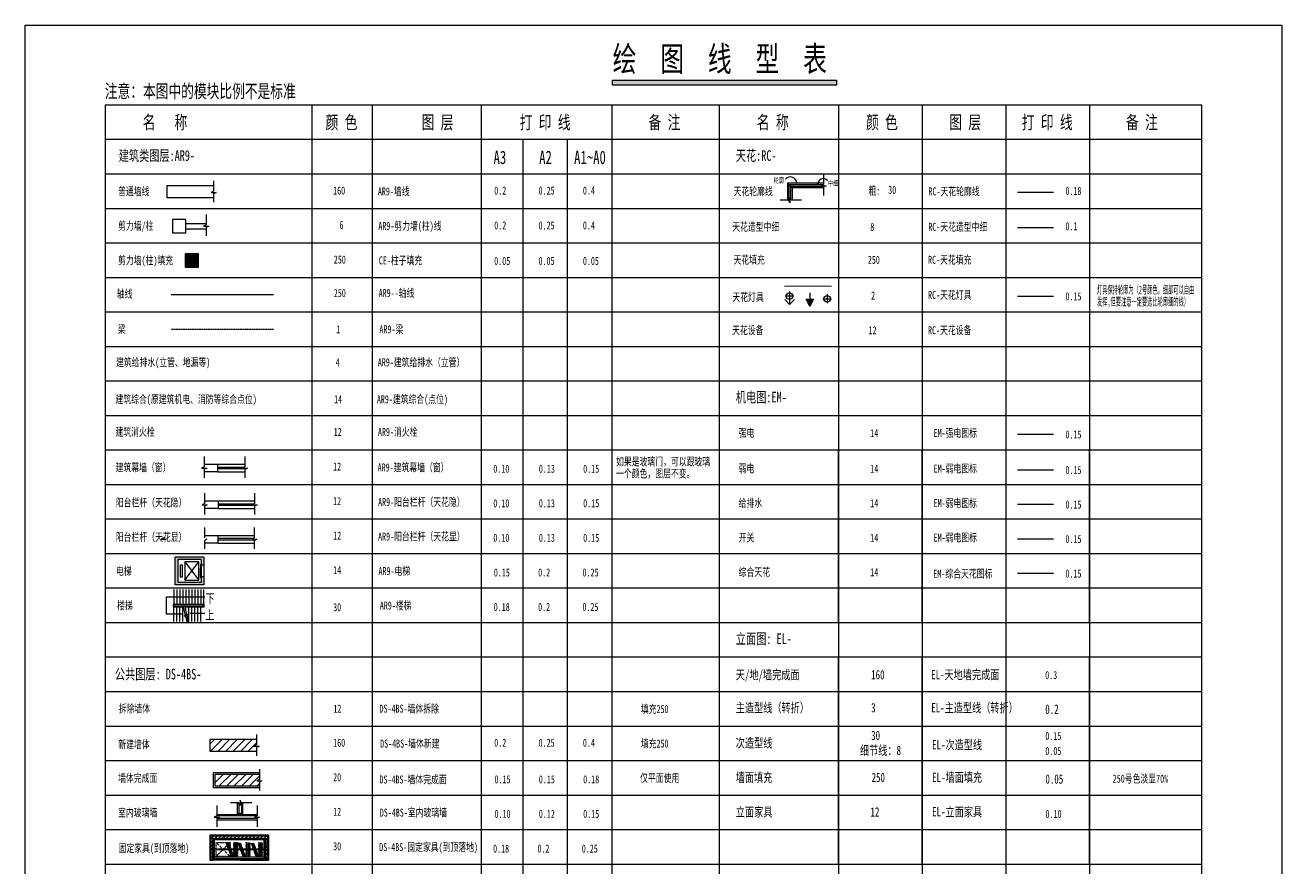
# Model space of a CAD drawing. Header units: millimetres. Extents: x -28014 to 297841, y -81741 to 47579.
# Drawn here: x -28014 to -4454, y 18495 to 34311 of the extents above; entities that cross this region are included whole.
import ezdxf

# ---------------------------------------------------------------- set-up
doc = ezdxf.new("R2010")
doc.units = ezdxf.units.MM
doc.header["$MEASUREMENT"] = 0
for name, pattern in [('CENTER2', [1.125, 0.75, -0.125, 0.125, -0.125]), ('DASH', [0.35, 0.25, -0.1]), ('DASHED2', [0.375, 0.25, -0.125]), ('M-HIDDEN', [1.875, 1.25, -0.625])]:
    doc.linetypes.add(name, pattern=pattern)
for name, color, linetype in [('AR9-剪力墙（柱）填充', 250, 'Continuous'), ('AR9-剪力墙（柱）线', 6, 'Continuous'), ('AR9-墙线', 160, 'Continuous'), ('AR9-建筑幕墙（窗）', 12, 'Continuous'), ('AR9-建筑给排水（立管）', 4, 'Continuous'), ('AR9-建筑综合（点位)', 14, 'Continuous'), ('AR9-梁', 1, 'DASH'), ('AR9-楼梯', 30, 'Continuous'), ('AR9-消火栓', 12, 'Continuous'), ('AR9-电梯', 14, 'Continuous'), ('AR9-轴线', 250, 'CENTER2'), ('AR9-阳台栏杆（天花显）', 12, 'Continuous'), ('AR9-阳台栏杆（天花隐）', 12, 'Continuous'), ('DS-4BS-固定家具(到顶落地)', 30, 'Continuous'), ('DS-4BS-墙体完成面', 20, 'Continuous'), ('DS-4BS-墙体（拆除）', 12, 'Continuous'), ('DS-4BS-墙体（新建）', 160, 'Continuous'), ('DS-4BS-室内玻璃墙（窗）', 12, 'Continuous'), ('EL-主造型线（转折）', 3, 'Continuous'), ('EL-墙面填充', 250, 'Continuous'), ('EL-天地墙完成面', 160, 'Continuous'), ('EL-次造型线', 30, 'Continuous'), ('EL-立面家具', 12, 'DASH'), ('EM-开关图标', 14, 'Continuous'), ('EM-弱电图标', 14, 'Continuous'), ('EM-强电图标', 14, 'Continuous'), ('EM-给排水图标', 14, 'Continuous'), ('EM-综合天花图标', 14, 'Continuous'), ('FC-地面造型线', 136, 'Continuous'), ('FF-门', 20, 'Continuous'), ('RC-天花填充', 250, 'Continuous'), ('RC-天花灯具', 2, 'Continuous'), ('RC-天花设备', 12, 'Continuous'), ('RC-天花轮廓线', 30, 'Continuous'), ('RC-天花造型中细', 8, 'Continuous'), ('TK', 1, 'Continuous'), ('W-平面文字（布局）', 50, 'Continuous')]:
    doc.layers.add(name, color=color, linetype=linetype)
doc.styles.add('宋体', font='', dxfattribs={"width": 0.8})
doc.styles.get('宋体').set_extended_font_data('SimSun')

msp = doc.modelspace()

# ---------------------------------------------------------------- hatches: boundary and pattern name
at = {"layer": 'AR9-剪力墙（柱）填充'}
for color, points in [(256, [(-25015.317, 29775.028), (-24765.317, 29775.028), (-24765.317, 30025.028), (-25015.317, 30025.028)]), (251, [(-24663.055, 24339.454), (-25199.055, 24339.454), (-25199.055, 23817.454), (-24663.055, 23817.454), (-24663.055, 23968.454), (-24711.055, 23968.454), (-24711.055, 23865.454), (-25151.055, 23865.454), (-25151.055, 24291.454), (-24711.055, 24291.454), (-24711.055, 24188.454), (-24663.055, 24188.454)])]:
    msp.add_hatch(color=color, dxfattribs=at).paths.add_polyline_path(points)
at = {"layer": 'DS-4BS-室内玻璃墙（窗）'}
msp.add_hatch(color=256, dxfattribs=at).paths.add_polyline_path([(-23958.157, 19511.489), (-24008.157, 19511.489), (-24008.157, 19546.489), (-23998.157, 19536.489), (-23968.157, 19536.489), (-23958.157, 19546.489)])
at = {"layer": 'RC-天花灯具'}
msp.add_hatch(color=256, dxfattribs=at).paths.add_polyline_path([(-13234.219, 29177.23), (-13374.844, 29177.23), (-13304.532, 29036.605)])

# ---------------------------------------------------------------- linework, layer by layer
at = {"layer": 'AR9-剪力墙（柱）线', "color": 6}
for p, q in [((-25000.707, 30666.889), (-25250.707, 30666.889)), ((-25250.707, 30666.889), (-25250.707, 30416.889)), ((-25000.707, 30416.889), (-25000.707, 30666.889)), ((-24620.723, 30761.468), (-24620.723, 30567.462)), ((-25250.707, 30416.889), (-25000.707, 30416.889)), ((-25000.707, 30591.889), (-24620.723, 30591.889)), ((-25000.707, 30491.889), (-24620.723, 30491.889)), ((-24620.723, 30566.705), (-24668.723, 30542.705)), ((-24668.723, 30542.705), (-24572.723, 30542.705)), ((-24620.723, 30567.462), (-24620.723, 30566.705)), ((-24572.723, 30542.705), (-24620.723, 30518.705)), ((-24620.723, 30518.705), (-24620.723, 30517.948)), ((-24620.723, 30517.948), (-24620.723, 30359.912)), ((-24765.317, 30025.028), (-25015.317, 30025.028)), ((-25015.317, 30025.028), (-25015.317, 29775.028)), ((-24765.317, 29775.028), (-24765.317, 30025.028)), ((-25015.317, 29775.028), (-24765.317, 29775.028))]:
    msp.add_line(p, q, dxfattribs=at)
at = {"layer": 'AR9-墙线'}
for p, q in [((-17001.147, 33280.787), (-12804.064, 33280.787)), ((-17001.147, 33185.363), (-17001.147, 33280.787)), ((-12804.064, 33280.787), (-12804.064, 33185.363)), ((-12804.064, 33185.363), (-17001.147, 33185.363)), ((-26513.849, 32810.926), (-26513.849, 4993.89)), ((-24481.408, 31390.998), (-24481.408, 31196.991)), ((-25348.974, 31075.324), (-25348.974, 31303.157)), ((-25348.974, 31303.157), (-24481.408, 31303.157)), ((-24481.408, 31196.234), (-24529.408, 31172.234)), ((-24529.408, 31172.234), (-24433.408, 31172.234)), ((-24481.408, 31196.991), (-24481.408, 31196.234)), ((-24433.408, 31172.234), (-24481.408, 31148.234)), ((-24481.408, 31148.234), (-24481.408, 31147.477)), ((-24481.408, 31147.477), (-24481.408, 30989.442)), ((-24481.408, 31075.324), (-25348.974, 31075.324)), ((-24658.504, 26080.13), (-24407.702, 26080.13)), ((-24407.702, 25936.213), (-24658.504, 25936.213)), ((-24407.702, 26080.13), (-24407.702, 25936.213)), ((-24648.84, 25393.326), (-24398.038, 25393.326)), ((-24398.038, 25249.409), (-24648.84, 25249.409)), ((-24398.038, 25393.326), (-24398.038, 25249.409)), ((-24652.96, 24746.418), (-24402.158, 24746.418)), ((-24402.158, 24746.418), (-24402.158, 24602.501)), ((-24402.158, 24602.501), (-24652.96, 24602.501)), ((-24663.055, 24339.454), (-25199.055, 24339.454)), ((-25199.055, 23817.454), (-25199.055, 24339.454)), ((-24711.055, 24291.454), (-25151.055, 24291.454)), ((-25151.055, 24291.454), (-25151.055, 23865.454)), ((-24711.055, 24291.454), (-24711.055, 24188.454)), ((-24663.055, 24339.454), (-24663.055, 24188.454)), ((-24663.055, 24188.454), (-24711.055, 24188.454)), ((-24663.055, 23817.454), (-25199.055, 23817.454)), ((-24711.055, 23865.454), (-25151.055, 23865.454)), ((-24663.055, 23968.454), (-24711.055, 23968.454)), ((-24711.055, 23968.454), (-24711.055, 23865.454)), ((-24663.055, 23968.454), (-24663.055, 23817.454)), ((-24451.903, 20045.115), (-24451.903, 20272.949)), ((-24451.903, 20272.949), (-23622.55, 20272.949)), ((-23622.55, 20045.115), (-24451.903, 20045.115)), ((-23450.131, 19123.829), (-24554.205, 19123.829)), ((-24554.205, 19123.829), (-24554.205, 18655.229)), ((-24541.005, 19053.669), (-24484.045, 19110.629)), ((-24452.935, 19071.029), (-24413.335, 19110.629)), ((-24382.224, 19071.029), (-24342.624, 19110.629)), ((-24311.513, 19071.029), (-24271.913, 19110.629)), ((-24240.803, 19071.029), (-24201.203, 19110.629)), ((-24170.092, 19071.029), (-24130.492, 19110.629)), ((-24099.381, 19071.029), (-24059.781, 19110.629)), ((-24028.671, 19071.029), (-23989.071, 19110.629)), ((-23957.96, 19071.029), (-23918.36, 19110.629)), ((-23887.249, 19071.029), (-23847.649, 19110.629)), ((-23816.539, 19071.029), (-23776.939, 19110.629)), ((-23745.828, 19071.029), (-23706.228, 19110.629)), ((-23675.117, 19071.029), (-23635.517, 19110.629)), ((-23604.407, 19071.029), (-23564.807, 19110.629)), ((-23533.696, 19071.029), (-23494.096, 19110.629)), ((-23450.131, 19123.829), (-23450.131, 18655.229)), ((-24541.005, 18982.959), (-24501.405, 19022.559)), ((-24541.005, 18912.248), (-24501.405, 18951.848)), ((-24541.005, 18841.537), (-24501.405, 18881.137)), ((-23514.705, 19057.829), (-24488.205, 19057.829)), ((-24488.205, 19057.829), (-24488.205, 18655.229)), ((-23514.705, 18655.229), (-23514.705, 19057.829)), ((-23514.705, 19057.829), (-23514.705, 18655.229)), ((-23501.505, 19032.509), (-23463.331, 19072.109)), ((-23501.505, 18961.798), (-23463.331, 19001.398)), ((-23501.505, 18891.088), (-23463.331, 18930.688)), ((-23501.505, 18820.377), (-23463.331, 18859.977)), ((-24554.205, 18655.229), (-24488.205, 18655.229)), ((-24541.005, 18770.827), (-24501.405, 18810.427)), ((-24541.005, 18700.116), (-24501.405, 18739.716)), ((-24501.981, 18668.429), (-24501.405, 18669.005)), ((-24468.405, 18668.429), (-23534.505, 18668.429)), ((-23514.705, 18655.229), (-23450.131, 18655.229)), ((-23501.505, 18749.666), (-23463.331, 18789.266)), ((-23501.505, 18678.956), (-23463.331, 18718.556))]:
    msp.add_line(p, q, dxfattribs=at)
at = {"layer": 'AR9-墙线', "color": 8}
for p, q in [((-24398.038, 25393.326), (-23713.262, 25393.326)), ((-24398.038, 25249.409), (-23713.262, 25249.409)), ((-24402.158, 24746.418), (-23717.382, 24746.418)), ((-24402.158, 24602.501), (-23717.382, 24602.501)), ((-24711.055, 24188.454), (-24711.055, 23968.454)), ((-24663.055, 24188.454), (-24663.055, 23968.454)), ((-24451.903, 20258.211), (-24437.165, 20272.949)), ((-24451.903, 20116.79), (-24295.744, 20272.949)), ((-24382.156, 20045.115), (-24154.323, 20272.949)), ((-24240.735, 20045.115), (-24012.901, 20272.949)), ((-24099.313, 20045.115), (-23871.48, 20272.949)), ((-23957.892, 20045.115), (-23730.059, 20272.949)), ((-23816.471, 20045.115), (-23622.55, 20239.036)), ((-23675.049, 20045.115), (-23622.55, 20097.615)), ((-24033.157, 19511.489), (-24033.157, 19732.74)), ((-23933.157, 19511.489), (-23933.157, 19732.74)), ((-24419.281, 19511.489), (-23666.311, 19511.489)), ((-24419.281, 19411.489), (-23666.311, 19411.489))]:
    msp.add_line(p, q, dxfattribs=at)
at = {"layer": 'AR9-墙线'}
msp.add_lwpolyline([(-28013.849, 34310.926), (-4454.284, 34310.926), (-4454.284, 3493.89), (-28013.849, 3493.89)], close=True, dxfattribs=at)
msp.add_solid([(-17001.147, 33280.787), (-12804.064, 33280.787), (-17001.147, 33185.363), (-12804.064, 33185.363)], dxfattribs=at)
at = {"layer": 'AR9-建筑幕墙（窗）'}
for p, q in [((-24658.504, 26227.181), (-24658.504, 26033.174)), ((-23892.133, 26227.181), (-23892.133, 26033.174)), ((-24658.504, 26032.417), (-24706.504, 26008.417)), ((-24706.504, 26008.417), (-24610.504, 26008.417)), ((-24658.504, 26033.174), (-24658.504, 26032.417)), ((-24610.504, 26008.417), (-24658.504, 25984.417)), ((-24658.504, 25984.417), (-24658.504, 25983.66)), ((-24658.504, 25983.66), (-24658.504, 25825.624)), ((-24407.702, 26080.13), (-23892.133, 26080.13)), ((-24407.702, 26024.747), (-23907.473, 26024.747)), ((-24407.702, 25999.405), (-23862.157, 25999.405)), ((-24407.702, 25936.213), (-23892.133, 25936.213)), ((-23892.133, 26032.417), (-23940.133, 26008.417)), ((-23940.133, 26008.417), (-23844.133, 26008.417)), ((-23892.133, 26033.174), (-23892.133, 26032.417)), ((-23844.133, 26008.417), (-23892.133, 25984.417)), ((-23892.133, 25984.417), (-23892.133, 25983.66)), ((-23892.133, 25983.66), (-23892.133, 25825.624)), ((-24648.84, 25540.377), (-24648.84, 25346.37)), ((-23713.262, 25540.377), (-23713.262, 25346.37)), ((-24648.84, 25345.613), (-24696.84, 25321.613)), ((-24696.84, 25321.613), (-24600.84, 25321.613)), ((-24648.84, 25346.37), (-24648.84, 25345.613)), ((-24600.84, 25321.613), (-24648.84, 25297.613)), ((-24648.84, 25297.613), (-24648.84, 25296.856)), ((-24648.84, 25296.856), (-24648.84, 25138.82)), ((-23713.262, 25345.613), (-23761.262, 25321.613)), ((-23761.262, 25321.613), (-23665.262, 25321.613)), ((-23713.262, 25346.37), (-23713.262, 25345.613)), ((-23665.262, 25321.613), (-23713.262, 25297.613)), ((-23713.262, 25297.613), (-23713.262, 25296.856)), ((-23713.262, 25296.856), (-23713.262, 25138.82)), ((-24652.96, 24893.469), (-24652.96, 24699.462)), ((-23717.382, 24893.469), (-23717.382, 24699.462)), ((-25416.986, 24698.705), (-25464.986, 24674.705)), ((-25464.986, 24674.705), (-25368.986, 24674.705)), ((-24652.96, 24699.462), (-24652.96, 24698.705)), ((-24604.96, 24674.705), (-24652.96, 24650.705)), ((-24652.96, 24650.705), (-24652.96, 24649.948)), ((-24652.96, 24649.948), (-24652.96, 24491.912)), ((-23717.382, 24698.705), (-23765.382, 24674.705)), ((-23765.382, 24674.705), (-23669.382, 24674.705)), ((-23717.382, 24699.462), (-23717.382, 24698.705)), ((-23669.382, 24674.705), (-23717.382, 24650.705)), ((-23717.382, 24650.705), (-23717.382, 24649.948)), ((-23717.382, 24649.948), (-23717.382, 24491.912))]:
    msp.add_line(p, q, dxfattribs=at)
at = {"layer": 'AR9-梁'}
msp.add_line((-25277.953, 28614.149), (-23358.019, 28614.149), dxfattribs=at)
at = {"layer": 'AR9-楼梯'}
for p, q in [((-24642.427, 23590.244), (-25369.737, 23590.244)), ((-25369.737, 23590.244), (-25369.737, 23278.103)), ((-25227.178, 23729.215), (-25227.178, 23453.215)), ((-25171.178, 23729.215), (-25171.178, 23453.215)), ((-25115.178, 23729.215), (-25115.178, 23453.215)), ((-25059.178, 23729.215), (-25059.178, 23453.215)), ((-25003.178, 23729.215), (-25003.178, 23453.215)), ((-24947.178, 23729.215), (-24947.178, 23453.215)), ((-24891.178, 23729.215), (-24891.178, 23453.215)), ((-24835.178, 23729.215), (-24835.178, 23453.215)), ((-24779.178, 23729.215), (-24779.178, 23453.215)), ((-24723.178, 23729.215), (-24723.178, 23453.215)), ((-24667.178, 23729.215), (-24667.178, 23453.215)), ((-25239.178, 23453.215), (-25239.178, 23405.215)), ((-24655.178, 23453.215), (-25239.178, 23453.215)), ((-25239.178, 23405.215), (-25052.397, 23405.215)), ((-25227.178, 23441.215), (-25227.178, 23417.215)), ((-24667.178, 23441.215), (-25227.178, 23441.215)), ((-25227.178, 23417.215), (-25055.612, 23417.215)), ((-25227.178, 23129.215), (-25227.178, 23405.215)), ((-25171.178, 23129.215), (-25171.178, 23405.215)), ((-25115.178, 23129.215), (-25115.178, 23405.215)), ((-25062.043, 23441.215), (-25011.301, 23251.842)), ((-25059.178, 23129.215), (-25059.178, 23405.215)), ((-25032.2, 23441.215), (-24985.863, 23268.282)), ((-25025.769, 23417.215), (-24667.178, 23417.215)), ((-25022.554, 23405.215), (-24655.178, 23405.215)), ((-25003.178, 23332.903), (-25003.178, 23405.215)), ((-24947.178, 23129.215), (-24947.178, 23405.215)), ((-24891.178, 23129.215), (-24891.178, 23405.215)), ((-24835.178, 23129.215), (-24835.178, 23405.215)), ((-24779.178, 23129.215), (-24779.178, 23405.215)), ((-24723.178, 23129.215), (-24723.178, 23405.215)), ((-24667.178, 23417.215), (-24667.178, 23441.215)), ((-24655.178, 23405.215), (-24655.178, 23453.215)), ((-25369.737, 23278.103), (-25163.1, 23278.103)), ((-25163.1, 23278.103), (-25073.1, 23278.103)), ((-25011.203, 23251.476), (-25031.279, 23233.674)), ((-25031.279, 23233.674), (-24984.915, 23246.097)), ((-25011.301, 23251.842), (-25011.203, 23251.476)), ((-24985.765, 23267.916), (-25005.841, 23250.113)), ((-25005.841, 23250.113), (-24959.477, 23262.537)), ((-24984.915, 23246.097), (-25004.991, 23228.294)), ((-25004.991, 23228.294), (-25004.893, 23227.929)), ((-25004.893, 23227.929), (-24972.573, 23107.309)), ((-24985.863, 23268.282), (-24985.765, 23267.916)), ((-24959.477, 23262.537), (-24979.553, 23244.734)), ((-24979.553, 23244.734), (-24979.455, 23244.368)), ((-24979.455, 23244.368), (-24942.73, 23107.309)), ((-24829.288, 23280.301), (-24919.288, 23280.301)), ((-24644.624, 23280.301), (-24829.288, 23280.301))]:
    msp.add_line(p, q, dxfattribs=at)
at = {"layer": 'AR9-电梯'}
for p, q in [((-25063.055, 24184.954), (-25107.055, 24184.954)), ((-25107.055, 24184.954), (-25107.055, 23971.954)), ((-25063.055, 23971.954), (-25063.055, 24184.954)), ((-25019.055, 23905.454), (-24755.055, 24251.454)), ((-25019.055, 24251.454), (-24755.055, 23905.454)), ((-24755.055, 24251.454), (-25019.055, 24251.454)), ((-25019.055, 24251.454), (-25019.055, 23905.454)), ((-24755.055, 23905.454), (-24755.055, 24251.454)), ((-24724.666, 24131.497), (-24732.912, 24131.497)), ((-24732.912, 24131.497), (-24732.912, 23957.977)), ((-24724.666, 23957.977), (-24724.666, 24131.497)), ((-24715.97, 24198.931), (-24724.217, 24198.931)), ((-24724.217, 24198.931), (-24724.217, 24025.411)), ((-24715.97, 24025.411), (-24715.97, 24198.931)), ((-25107.055, 23971.954), (-25063.055, 23971.954)), ((-25019.055, 23905.454), (-24755.055, 23905.454)), ((-24732.912, 23957.977), (-24724.666, 23957.977)), ((-24724.217, 24025.411), (-24715.97, 24025.411))]:
    msp.add_line(p, q, dxfattribs=at)
at = {"layer": 'AR9-轴线'}
msp.add_line((-25277.953, 29261.057), (-23358.019, 29261.057), dxfattribs=at)
at = {"layer": 'AR9-阳台栏杆（天花隐）'}
for p, q in [((-24398.038, 25337.943), (-23728.601, 25337.943)), ((-24398.038, 25312.601), (-23683.286, 25312.601)), ((-24402.158, 24691.035), (-23732.722, 24691.035)), ((-24402.158, 24665.693), (-23687.406, 24665.693))]:
    msp.add_line(p, q, dxfattribs=at)
at = {"layer": 'DS-4BS-固定家具(到顶落地)'}
for p, q in [((-23534.505, 19038.029), (-24468.405, 19038.029)), ((-24468.405, 19038.029), (-24468.405, 18655.229)), ((-23534.505, 18655.229), (-23534.505, 19038.029)), ((-24468.405, 18655.229), (-24488.205, 18655.229)), ((-24468.405, 18721.229), (-23534.505, 18721.229)), ((-23961.855, 18681.629), (-24468.405, 18681.629)), ((-24468.405, 18681.629), (-24468.405, 18668.429)), ((-24468.405, 18668.429), (-23961.855, 18668.429)), ((-23534.505, 18668.429), (-23975.055, 18668.429)), ((-23975.055, 18668.429), (-23975.055, 18655.229)), ((-23975.055, 18655.229), (-23534.505, 18655.229)), ((-23961.855, 18668.429), (-23961.855, 18681.629)), ((-23534.505, 18655.229), (-23534.505, 18668.429)), ((-23514.705, 18655.229), (-23534.505, 18655.229))]:
    msp.add_line(p, q, dxfattribs=at)
at = {"layer": 'DS-4BS-固定家具(到顶落地)', "color": 55}
for p, q in [((-24468.405, 18876.329), (-24468.405, 18843.329)), ((-24464.445, 18876.329), (-24468.405, 18876.329)), ((-24464.445, 18876.329), (-24468.405, 18876.329)), ((-24464.445, 18876.329), (-24464.445, 18843.329)), ((-24464.445, 18876.329), (-24464.445, 18843.329)), ((-24451.905, 18869.069), (-24451.905, 18850.589)), ((-24451.905, 18869.069), (-24451.905, 18850.589)), ((-24464.445, 18843.329), (-24468.405, 18843.329)), ((-24464.445, 18843.329), (-24468.405, 18843.329))]:
    msp.add_line(p, q, dxfattribs=at)
at = {"layer": 'DS-4BS-固定家具(到顶落地)', "color": 55, "linetype": 'DASHED2', "ltscale": 2.666667}
for p, q in [((-23551.005, 18866.429), (-24451.905, 18866.429)), ((-23551.005, 18853.229), (-24451.905, 18853.229))]:
    msp.add_line(p, q, dxfattribs=at)
at = {"layer": 'DS-4BS-固定家具(到顶落地)', "color": 55, "linetype": 'M-HIDDEN', "ltscale": 0.106667}
for p, q in [((-24435.352, 18727.829), (-24435.352, 18991.829)), ((-24435.352, 18991.829), (-24171.352, 18991.829)), ((-24171.352, 18991.829), (-24435.352, 18727.829)), ((-24171.352, 18727.829), (-24435.352, 18991.829)), ((-24238.206, 18974.782), (-24227.191, 18978.736)), ((-24197.26, 18860.711), (-24238.206, 18974.782)), ((-24227.191, 18978.736), (-24184.826, 18860.711)), ((-24211.267, 18974.782), (-24200.252, 18978.736)), ((-24170.321, 18860.711), (-24211.267, 18974.782)), ((-24203.676, 18878.585), (-24192.661, 18882.539)), ((-24181.701, 18826.759), (-24200.689, 18879.658)), ((-24200.252, 18978.736), (-24157.887, 18860.711)), ((-24177.348, 18828.321), (-24196.336, 18881.22)), ((-24151.662, 18733.678), (-24192.996, 18848.831)), ((-24180.562, 18848.831), (-24140.647, 18737.632)), ((-24176.737, 18878.585), (-24165.722, 18882.539)), ((-24154.761, 18826.759), (-24173.75, 18879.658)), ((-24171.352, 18991.829), (-24171.352, 18727.829)), ((-24150.408, 18828.321), (-24169.397, 18881.22)), ((-24124.722, 18733.678), (-24166.056, 18848.831)), ((-24153.622, 18848.831), (-24113.707, 18737.632)), ((-24100.812, 18865.476), (-24100.812, 18989.844)), ((-24100.812, 18989.844), (-24089.109, 18989.844)), ((-24100.812, 18887.638), (-24089.109, 18887.638)), ((-24100.812, 18733.678), (-24100.812, 18853.596)), ((-24097.638, 18831.434), (-24097.638, 18887.638)), ((-24093.013, 18831.434), (-24093.013, 18887.638)), ((-24089.109, 18989.844), (-24089.109, 18865.476)), ((-24089.109, 18853.596), (-24089.109, 18733.678)), ((-24068.795, 18865.476), (-24068.795, 18989.844)), ((-24068.795, 18989.844), (-24057.092, 18989.844)), ((-24068.795, 18887.638), (-24057.092, 18887.638)), ((-24068.795, 18733.678), (-24068.795, 18853.596)), ((-24065.621, 18831.434), (-24065.621, 18887.638)), ((-24060.996, 18831.434), (-24060.996, 18887.638)), ((-24057.092, 18989.844), (-24057.092, 18865.476)), ((-24057.092, 18853.596), (-24057.092, 18733.678)), ((-24047.256, 18865.476), (-24047.256, 18989.844)), ((-24047.256, 18989.844), (-24035.553, 18989.844)), ((-24047.256, 18887.638), (-24035.553, 18887.638)), ((-24047.256, 18733.678), (-24047.256, 18853.596)), ((-24044.082, 18831.434), (-24044.082, 18887.638)), ((-24039.457, 18831.434), (-24039.457, 18887.638)), ((-24035.553, 18989.844), (-24035.553, 18865.476)), ((-24035.553, 18853.596), (-24035.553, 18733.678)), ((-24017.179, 18974.782), (-24006.164, 18978.736)), ((-23976.233, 18860.711), (-24017.179, 18974.782)), ((-24006.164, 18978.736), (-23963.798, 18860.711)), ((-23990.239, 18974.782), (-23979.224, 18978.736)), ((-23949.293, 18860.711), (-23990.239, 18974.782)), ((-23982.649, 18878.585), (-23971.634, 18882.539)), ((-23960.673, 18826.759), (-23979.661, 18879.658)), ((-23979.224, 18978.736), (-23936.859, 18860.711)), ((-23956.32, 18828.321), (-23975.308, 18881.22)), ((-23930.634, 18733.678), (-23971.968, 18848.831)), ((-23959.534, 18848.831), (-23919.619, 18737.632)), ((-23955.709, 18878.585), (-23944.694, 18882.539)), ((-23933.734, 18826.759), (-23952.722, 18879.658)), ((-23929.381, 18828.321), (-23948.369, 18881.22)), ((-23903.695, 18733.678), (-23945.029, 18848.831)), ((-23932.595, 18848.831), (-23892.68, 18737.632)), ((-23867.441, 18865.476), (-23867.441, 18989.844)), ((-23867.441, 18989.844), (-23855.737, 18989.844)), ((-23867.441, 18887.638), (-23855.737, 18887.638)), ((-23867.441, 18733.678), (-23867.441, 18853.596)), ((-23864.267, 18831.434), (-23864.267, 18887.638)), ((-23859.642, 18831.434), (-23859.642, 18887.638)), ((-23855.737, 18989.844), (-23855.737, 18865.476)), ((-23855.737, 18853.596), (-23855.737, 18733.678)), ((-23835.424, 18865.476), (-23835.424, 18989.844)), ((-23835.424, 18989.844), (-23823.721, 18989.844)), ((-23835.424, 18887.638), (-23823.721, 18887.638)), ((-23835.424, 18733.678), (-23835.424, 18853.596)), ((-23832.25, 18831.434), (-23832.25, 18887.638)), ((-23827.625, 18831.434), (-23827.625, 18887.638)), ((-23823.721, 18989.844), (-23823.721, 18865.476)), ((-23823.721, 18853.596), (-23823.721, 18733.678)), ((-23813.885, 18865.476), (-23813.885, 18989.844)), ((-23813.885, 18989.844), (-23802.182, 18989.844)), ((-23813.885, 18887.638), (-23802.182, 18887.638)), ((-23813.885, 18733.678), (-23813.885, 18853.596)), ((-23810.711, 18831.434), (-23810.711, 18887.638)), ((-23806.086, 18831.434), (-23806.086, 18887.638)), ((-23802.182, 18989.844), (-23802.182, 18865.476)), ((-23802.182, 18853.596), (-23802.182, 18733.678)), ((-23770.762, 18974.782), (-23759.747, 18978.736)), ((-23729.816, 18860.711), (-23770.762, 18974.782)), ((-23759.747, 18978.736), (-23717.382, 18860.711)), ((-23743.823, 18974.782), (-23732.808, 18978.736)), ((-23702.877, 18860.711), (-23743.823, 18974.782)), ((-23736.233, 18878.585), (-23725.218, 18882.539)), ((-23714.257, 18826.759), (-23733.245, 18879.658)), ((-23732.808, 18978.736), (-23690.443, 18860.711)), ((-23709.904, 18828.321), (-23728.892, 18881.22)), ((-23684.218, 18733.678), (-23725.552, 18848.831)), ((-23713.118, 18848.831), (-23673.203, 18737.632)), ((-23709.293, 18878.585), (-23698.278, 18882.539)), ((-23687.318, 18826.759), (-23706.306, 18879.658)), ((-23682.965, 18828.321), (-23701.953, 18881.22)), ((-23657.279, 18733.678), (-23698.613, 18848.831)), ((-23686.178, 18848.831), (-23646.264, 18737.632)), ((-23633.872, 18865.476), (-23633.872, 18989.844)), ((-23633.872, 18989.844), (-23622.169, 18989.844)), ((-23633.872, 18887.638), (-23622.169, 18887.638)), ((-23633.872, 18733.678), (-23633.872, 18853.596)), ((-23630.698, 18831.434), (-23630.698, 18887.638)), ((-23626.073, 18831.434), (-23626.073, 18887.638)), ((-23622.169, 18989.844), (-23622.169, 18865.476)), ((-23622.169, 18853.596), (-23622.169, 18733.678)), ((-23601.855, 18865.476), (-23601.855, 18989.844)), ((-23601.855, 18989.844), (-23590.152, 18989.844)), ((-23601.855, 18887.638), (-23590.152, 18887.638)), ((-23601.855, 18733.678), (-23601.855, 18853.596)), ((-23598.681, 18831.434), (-23598.681, 18887.638)), ((-23594.056, 18831.434), (-23594.056, 18887.638)), ((-23590.152, 18989.844), (-23590.152, 18865.476)), ((-23590.152, 18853.596), (-23590.152, 18733.678)), ((-23580.316, 18865.476), (-23580.316, 18989.844)), ((-23580.316, 18989.844), (-23568.613, 18989.844)), ((-23580.316, 18887.638), (-23568.613, 18887.638)), ((-23580.316, 18733.678), (-23580.316, 18853.596)), ((-23577.143, 18831.434), (-23577.143, 18887.638)), ((-23572.518, 18831.434), (-23572.518, 18887.638)), ((-23568.613, 18989.844), (-23568.613, 18865.476)), ((-23568.613, 18853.596), (-23568.613, 18733.678)), ((-23551.005, 18869.069), (-23551.005, 18850.589)), ((-23551.005, 18869.069), (-23551.005, 18850.589)), ((-24171.352, 18727.829), (-24435.352, 18727.829)), ((-24184.688, 18825.686), (-24173.673, 18829.64)), ((-24157.749, 18825.686), (-24146.734, 18829.64)), ((-24140.647, 18737.632), (-24151.662, 18733.678)), ((-24113.707, 18737.632), (-24124.722, 18733.678)), ((-24100.812, 18831.434), (-24089.109, 18831.434)), ((-24089.109, 18733.678), (-24100.812, 18733.678)), ((-24068.795, 18831.434), (-24057.092, 18831.434)), ((-24057.092, 18733.678), (-24068.795, 18733.678)), ((-24047.256, 18831.434), (-24035.553, 18831.434)), ((-24035.553, 18733.678), (-24047.256, 18733.678)), ((-23963.661, 18825.686), (-23952.646, 18829.64)), ((-23936.721, 18825.686), (-23925.706, 18829.64)), ((-23919.619, 18737.632), (-23930.634, 18733.678)), ((-23892.68, 18737.632), (-23903.695, 18733.678)), ((-23867.441, 18831.434), (-23855.737, 18831.434)), ((-23855.737, 18733.678), (-23867.441, 18733.678)), ((-23835.424, 18831.434), (-23823.721, 18831.434)), ((-23823.721, 18733.678), (-23835.424, 18733.678)), ((-23813.885, 18831.434), (-23802.182, 18831.434)), ((-23802.182, 18733.678), (-23813.885, 18733.678)), ((-23717.244, 18825.686), (-23706.229, 18829.64)), ((-23690.305, 18825.686), (-23679.29, 18829.64)), ((-23673.203, 18737.632), (-23684.218, 18733.678)), ((-23646.264, 18737.632), (-23657.279, 18733.678)), ((-23633.872, 18831.434), (-23622.169, 18831.434)), ((-23622.169, 18733.678), (-23633.872, 18733.678)), ((-23601.855, 18831.434), (-23590.152, 18831.434)), ((-23590.152, 18733.678), (-23601.855, 18733.678)), ((-23580.316, 18831.434), (-23568.613, 18831.434)), ((-23568.613, 18733.678), (-23580.316, 18733.678))]:
    msp.add_line(p, q, dxfattribs=at)
at = {"layer": 'DS-4BS-固定家具(到顶落地)', "color": 8}
for p, q in [((-23534.505, 18681.629), (-24468.405, 18681.629)), ((-23534.505, 18655.229), (-24468.405, 18655.229))]:
    msp.add_line(p, q, dxfattribs=at)
at = {"layer": 'DS-4BS-固定家具(到顶落地)', "color": 55}
for centre, start, end in [((-24451.892, 18883.552), 209.9155654, 269.947269), ((-24451.892, 18883.552), 209.9155654, 269.947269), ((-24451.892, 18836.106), 90.052731, 150.0844346), ((-24451.892, 18836.106), 90.052731, 150.0844346), ((-23551.019, 18883.552), 270.052731, 330.0844346), ((-23551.019, 18883.552), 270.052731, 330.0844346), ((-23551.019, 18836.106), 29.9155654, 89.947269), ((-23551.019, 18836.106), 29.9155654, 89.947269)]:
    msp.add_arc(centre, 14.483, start, end, dxfattribs=at)
at = {"layer": 'DS-4BS-墙体完成面'}
for p, q in [((-24481.903, 20015.115), (-24481.903, 20302.949)), ((-24481.903, 20302.949), (-23622.55, 20302.949)), ((-23622.55, 20364.958), (-23622.55, 20170.951)), ((-23622.55, 20170.194), (-23670.55, 20146.194)), ((-23670.55, 20146.194), (-23574.55, 20146.194)), ((-23622.55, 20170.951), (-23622.55, 20170.194)), ((-23574.55, 20146.194), (-23622.55, 20122.194)), ((-23622.55, 20122.194), (-23622.55, 20121.437)), ((-23622.55, 20121.437), (-23622.55, 19963.401)), ((-23622.55, 20015.115), (-24481.903, 20015.115)), ((-23463.331, 19110.629), (-24541.005, 19110.629)), ((-24541.005, 19110.629), (-24541.005, 18668.429)), ((-23463.331, 18668.429), (-23463.331, 19110.629)), ((-24501.405, 18668.429), (-24501.405, 19071.029)), ((-24501.405, 19071.029), (-23501.505, 19071.029)), ((-23501.505, 19071.029), (-23501.505, 18668.429)), ((-24541.005, 18668.429), (-24501.405, 18668.429)), ((-23501.505, 18668.429), (-23463.331, 18668.429))]:
    msp.add_line(p, q, dxfattribs=at)
at = {"layer": 'DS-4BS-墙体（新建）'}
for p, q in [((-23675.858, 21012.655), (-23675.858, 20818.648)), ((-24543.425, 20696.981), (-24543.425, 20924.814)), ((-24543.425, 20924.814), (-23675.858, 20924.814)), ((-23675.858, 20817.891), (-23723.858, 20793.891)), ((-23723.858, 20793.891), (-23627.858, 20793.891)), ((-23675.858, 20818.648), (-23675.858, 20817.891)), ((-23627.858, 20793.891), (-23675.858, 20769.891)), ((-23675.858, 20769.891), (-23675.858, 20769.134)), ((-23675.858, 20769.134), (-23675.858, 20611.098)), ((-23675.858, 20696.981), (-24543.425, 20696.981))]:
    msp.add_line(p, q, dxfattribs=at)
at = {"layer": 'DS-4BS-墙体（新建）', "color": 250}
for p, q in [((-24543.425, 20838.402), (-24457.013, 20924.814)), ((-24543.425, 20696.981), (-24315.591, 20924.814)), ((-24402.003, 20696.981), (-24174.17, 20924.814)), ((-24260.582, 20696.981), (-24032.749, 20924.814)), ((-24119.161, 20696.981), (-23891.327, 20924.814)), ((-23977.739, 20696.981), (-23749.906, 20924.814)), ((-23836.318, 20696.981), (-23675.858, 20857.44)), ((-23694.897, 20696.981), (-23675.858, 20716.019))]:
    msp.add_line(p, q, dxfattribs=at)
at = {"layer": 'DS-4BS-室内玻璃墙（窗）'}
for p, q in [((-24419.281, 19681.578), (-24419.281, 19487.571)), ((-24008.923, 19732.74), (-24166.958, 19732.74)), ((-24008.166, 19732.74), (-24008.923, 19732.74)), ((-23984.166, 19684.74), (-24008.166, 19732.74)), ((-24008.157, 19732.724), (-24008.157, 19546.489)), ((-23960.166, 19732.74), (-23984.166, 19780.74)), ((-23984.166, 19780.74), (-23984.166, 19684.74)), ((-23959.409, 19732.74), (-23960.166, 19732.74)), ((-23765.402, 19732.74), (-23959.409, 19732.74)), ((-23958.157, 19732.74), (-23958.157, 19546.489)), ((-23666.311, 19681.578), (-23666.311, 19487.571)), ((-24419.281, 19486.814), (-24467.281, 19462.814)), ((-24467.281, 19462.814), (-24371.281, 19462.814)), ((-23666.962, 19486.489), (-24419.932, 19486.489)), ((-24419.281, 19487.571), (-24419.281, 19486.814)), ((-24371.281, 19462.814), (-24419.281, 19438.814)), ((-24419.281, 19438.814), (-24419.281, 19438.057)), ((-24419.281, 19438.057), (-24419.281, 19280.021)), ((-23666.311, 19436.489), (-24419.281, 19436.489)), ((-24008.157, 19546.489), (-23998.157, 19536.489)), ((-24008.157, 19511.489), (-24008.157, 19546.489)), ((-24008.157, 19546.489), (-23998.157, 19536.489)), ((-23958.157, 19511.489), (-24008.157, 19511.489)), ((-23998.157, 19536.489), (-23968.157, 19536.489)), ((-23998.157, 19536.489), (-23968.157, 19536.489)), ((-23968.157, 19536.489), (-23958.157, 19546.489)), ((-23968.157, 19536.489), (-23958.157, 19546.489)), ((-23958.157, 19546.489), (-23958.157, 19511.489)), ((-23666.311, 19486.814), (-23714.311, 19462.814)), ((-23714.311, 19462.814), (-23618.311, 19462.814)), ((-23666.311, 19487.571), (-23666.311, 19486.814)), ((-23618.311, 19462.814), (-23666.311, 19438.814)), ((-23666.311, 19438.814), (-23666.311, 19438.057)), ((-23666.311, 19438.057), (-23666.311, 19280.021))]:
    msp.add_line(p, q, dxfattribs=at)
at = {"layer": 'EM-开关图标'}
msp.add_line((-9412.611, 24683.93), (-8733.913, 24683.93), dxfattribs=at)
at = {"layer": 'EM-弱电图标'}
msp.add_line((-9412.611, 25977.745), (-8733.913, 25977.745), dxfattribs=at)
at = {"layer": 'EM-强电图标'}
msp.add_line((-9412.611, 26645.235), (-8733.913, 26645.235), dxfattribs=at)
at = {"layer": 'EM-给排水图标'}
msp.add_line((-9412.611, 25330.838), (-8733.913, 25330.838), dxfattribs=at)
at = {"layer": 'EM-综合天花图标'}
msp.add_line((-9412.611, 24037.022), (-8733.913, 24037.022), dxfattribs=at)
at = {"layer": 'RC-天花灯具', "color": 8}
for p, q in [((-13601.273, 29229.689), (-13767.522, 29229.802)), ((-12979.104, 29265.233), (-12979.104, 29098.567)), ((-13062.437, 29181.9), (-12895.771, 29181.9))]:
    msp.add_line(p, q, dxfattribs=at)
at = {"layer": 'RC-天花灯具'}
for p, q in [((-13683.773, 29316.565), (-13683.773, 29075.655)), ((-9412.611, 29232.866), (-8733.913, 29232.866)), ((-13683.773, 29075.655), (-13775.077, 29166.96)), ((-13683.773, 29075.655), (-13592.468, 29166.96))]:
    msp.add_line(p, q, dxfattribs=at)
at = {"layer": 'RC-天花灯具', "linetype": 'DASH', "const_width": 20}
msp.add_lwpolyline([(-13778.59, 29418.172), (-12896.841, 29418.172)], dxfattribs=at)
at = {"layer": 'RC-天花灯具'}
for points in [[(-13304.532, 29289.73), (-13304.532, 29177.23)], [(-13374.844, 29177.23), (-13234.219, 29177.23), (-13304.532, 29036.605), (-13374.844, 29177.23)]]:
    msp.add_lwpolyline(points, dxfattribs=at)
msp.add_circle((-13683.773, 29229.745), 62.5, dxfattribs=at)
msp.add_ellipse((-12979.104, 29181.9), major_axis=(44.194, -44.194), ratio=1, start_param=-0.785398163, end_param=5.497787144, dxfattribs=at)
at = {"layer": 'RC-天花轮廓线'}
for p, q in [((-13048.152, 31348.412), (-13725.115, 31348.412)), ((-13725.115, 31348.412), (-13725.115, 31029.059)), ((-13547.49, 31347.674), (-13554.383, 31362.057)), ((-13547.49, 31347.674), (-13536.199, 31366.279)), ((-13048.152, 31520.297), (-13048.152, 31326.29)), ((-13048.152, 31258.412), (-13635.115, 31258.412)), ((-13635.115, 31258.412), (-13635.115, 31029.059)), ((-13048.152, 31325.533), (-13096.152, 31301.533)), ((-13096.152, 31301.533), (-13000.152, 31301.533)), ((-13048.152, 31326.29), (-13048.152, 31325.533)), ((-13000.152, 31301.533), (-13048.152, 31277.533)), ((-13048.152, 31277.533), (-13048.152, 31276.776)), ((-13048.152, 31276.776), (-13048.152, 31118.74)), ((-9412.611, 31180.729), (-8733.913, 31180.729)), ((-13701.97, 31029.059), (-13860.006, 31029.059)), ((-13701.213, 31029.059), (-13701.97, 31029.059)), ((-13677.213, 30981.059), (-13701.213, 31029.059)), ((-13653.213, 31029.059), (-13677.213, 31077.059)), ((-13677.213, 31077.059), (-13677.213, 30981.059)), ((-13652.456, 31029.059), (-13653.213, 31029.059)), ((-13458.449, 31029.059), (-13652.456, 31029.059))]:
    msp.add_line(p, q, dxfattribs=at)
at = {"layer": 'RC-天花轮廓线', "color": 8}
for p, q in [((-13635.115, 31258.412), (-13725.115, 31348.412)), ((-13062.393, 31318.412), (-13695.115, 31318.412)), ((-13695.115, 31318.412), (-13695.115, 31016.864)), ((-13026.393, 31288.412), (-13665.115, 31288.412)), ((-13665.115, 31288.412), (-13665.115, 31052.864)), ((-9412.611, 30517.722), (-8733.913, 30517.722))]:
    msp.add_line(p, q, dxfattribs=at)
at = {"layer": 'RC-天花轮廓线'}
msp.add_arc((-13668.547, 31343.378), 121.133, 2.0324499, 137.2692622, dxfattribs=at)
at = {"layer": 'RC-天花造型中细', "color": 8}
for q in [(-13163.824, 31341.8), (-13145.64, 31337.578)]:
    msp.add_line((-13152.533, 31317.558), q, dxfattribs=at)
msp.add_arc((-13051.216, 31331.637), 102.29, 38.8479103, 187.9112008, dxfattribs=at)
at = {"layer": 'TK', "color": 136}
for p, q in [((-5954.284, 32810.926), (-26513.849, 32810.926)), ((-22640.678, 32810.926), (-22640.678, 4993.89)), ((-21508.308, 32810.926), (-21508.308, 4993.89)), ((-19465.585, 32810.926), (-19465.585, 4993.89)), ((-17013.509, 32810.926), (-17013.509, 4993.89)), ((-15001.276, 32810.926), (-15001.276, 4993.89)), ((-12763.776, 32810.926), (-12763.776, 4993.89)), ((-11197.021, 32810.926), (-11197.021, 7581.522)), ((-9630.265, 32810.926), (-9630.265, 7581.522)), ((-8063.509, 32810.926), (-8063.509, 4993.89)), ((-5954.284, 4993.89), (-5954.284, 32810.926)), ((-5954.284, 32164.019), (-26513.849, 32164.019)), ((-18675.947, 31517.111), (-18675.947, 32164.019)), ((-17844.728, 31517.111), (-17844.728, 32164.019)), ((-5954.284, 31517.111), (-26513.849, 31517.111)), ((-18675.947, 28929.479), (-18675.947, 31517.111)), ((-17844.728, 28929.479), (-17844.728, 31517.111)), ((-5954.284, 30870.203), (-26513.849, 30870.203)), ((-12763.776, 30870.203), (-12763.776, 28929.479)), ((-11197.021, 30870.203), (-11197.021, 28929.479)), ((-9630.265, 30870.203), (-9630.265, 28929.479)), ((-8063.509, 30870.203), (-8063.509, 28929.479)), ((-5954.284, 30223.295), (-26513.849, 30223.295)), ((-5954.284, 29576.387), (-26513.849, 29576.387)), ((-5954.284, 28929.479), (-26513.849, 28929.479)), ((-18675.947, 4993.89), (-18675.947, 28929.479)), ((-17844.728, 4993.89), (-17844.728, 28929.479)), ((-5954.284, 28282.572), (-26513.849, 28282.572)), ((-5954.284, 27635.664), (-26513.849, 27635.664)), ((-5954.284, 26988.756), (-26513.849, 26988.756)), ((-5954.284, 26341.848), (-26513.849, 26341.848)), ((-12763.776, 23107.309), (-12763.776, 26341.848)), ((-11197.021, 23107.309), (-11197.021, 26341.848)), ((-9630.265, 26341.848), (-9630.265, 23107.309)), ((-8063.509, 23107.309), (-8063.509, 26341.848)), ((-5954.284, 25694.94), (-26513.849, 25694.94)), ((-5954.284, 25048.033), (-26513.849, 25048.033)), ((-5954.284, 24401.125), (-26513.849, 24401.125)), ((-22640.678, 24401.125), (-22640.678, 22460.401)), ((-18675.947, 22460.401), (-18675.947, 24401.125)), ((-17844.728, 22460.401), (-17844.728, 24401.125)), ((-17013.509, 24401.125), (-17013.509, 22460.401)), ((-5954.284, 23754.217), (-26513.849, 23754.217)), ((-5954.284, 23107.309), (-26513.849, 23107.309)), ((-5954.284, 22460.401), (-26513.849, 22460.401)), ((-12763.776, 18578.954), (-12763.776, 22460.401)), ((-11197.021, 18578.954), (-11197.021, 22460.401)), ((-8063.509, 18578.954), (-8063.509, 22460.401)), ((-5954.284, 21813.494), (-26513.849, 21813.494)), ((-22640.678, 21813.494), (-22640.678, 18578.954)), ((-18675.947, 18578.954), (-18675.947, 21813.494)), ((-17844.728, 18578.954), (-17844.728, 21813.494)), ((-17013.509, 21813.494), (-17013.509, 18578.954)), ((-5954.284, 21166.586), (-26513.849, 21166.586)), ((-5954.284, 20519.678), (-26513.849, 20519.678)), ((-5954.284, 19872.77), (-26513.849, 19872.77)), ((-5954.284, 19225.862), (-26513.849, 19225.862)), ((-5954.284, 18578.954), (-26513.849, 18578.954))]:
    msp.add_line(p, q, dxfattribs=at)

# ---------------------------------------------------------------- texts
at = {"layer": 'AR9-剪力墙（柱）填充', "style": '宋体', "width": 0.7}
for s, p in [('剪力墙(柱)填充', (-26271.352, 29826.668)), ('250', (-22227.012, 29842.31)), ('CE-柱子填充', (-21382.924, 29825.426)), ('0.05', (-19219.681, 29816.529)), ('0.05', (-18388.462, 29816.529)), ('0.05', (-17557.243, 29816.529))]:
    msp.add_text(s, height=150, dxfattribs=at).set_placement(p)
at = {"layer": 'AR9-剪力墙（柱）线', "color": 6, "style": '宋体', "width": 0.7}
for s, p in [('剪力墙/柱', (-26271.352, 30473.007)), ('6', (-22120.572, 30488.649)), ('AR9-剪力墙(柱)线', (-21392.101, 30471.766)), ('0.2', (-19219.681, 30481.526)), ('0.25', (-18388.462, 30481.526)), ('0.4', (-17557.243, 30481.526))]:
    msp.add_text(s, height=150, dxfattribs=at).set_placement(p)
at = {"layer": 'AR9-墙线', "style": '宋体', "width": 0.7}
for s, height, p in [('绘  图  线  型  表', 468, (-17000.537, 33443.573)), ('普通墙线', 150, (-26271.352, 31120.483)), ('160', 150, (-22239.242, 31136.126)), ('AR9-墙线', 150, (-21401.034, 31119.41)), ('0.2', 150, (-19219.681, 31135.04)), ('0.25', 150, (-18388.462, 31135.04)), ('0.4', 150, (-17557.243, 31135.04))]:
    msp.add_text(s, height=height, dxfattribs=at).set_placement(p)
at = {"layer": 'AR9-建筑幕墙（窗）', "style": '宋体', "width": 0.7}
for s, p in [('建筑幕墙（窗）', (-26317.115, 25943.765)), ('12', (-22239.242, 25960.863)), ('AR9-建筑幕墙（窗）', (-21405.333, 25943.979)), ('0.10', (-19236.633, 25920.58)), ('0.13', (-18383.13, 25920.58)), ('0.15', (-17551.91, 25920.58)), ('12', (-22239.242, 25313.955)), ('AR9-阳台栏杆（天花隐）', (-21397.223, 25297.072)), ('0.10', (-19236.633, 25273.672)), ('0.13', (-18383.13, 25273.672)), ('0.15', (-17551.91, 25273.672)), ('12', (-22239.242, 24667.047)), ('AR9-阳台栏杆（天花显）', (-21397.223, 24650.164)), ('0.10', (-19236.633, 24626.764)), ('0.13', (-18383.13, 24626.764)), ('0.15', (-17551.91, 24626.764))]:
    msp.add_text(s, height=150, dxfattribs=at).set_placement(p)
at = {"layer": 'AR9-建筑给排水（立管）', "style": '宋体', "width": 0.7}
for s, p in [('建筑给排水(立管、地漏等)', (-26310.27, 27916.421)), ('4', (-22190.867, 27916.421)), ('AR9-建筑给排水（立管）', (-21402.294, 27916.421))]:
    msp.add_text(s, height=150, dxfattribs=at).set_placement(p)
at = {"layer": 'AR9-建筑综合（点位)', "style": '宋体', "width": 0.7}
for s, p in [('建筑综合(原建筑机电、消防等综合点位)', (-26320.755, 27223.075)), ('14', (-22222.092, 27223.075)), ('AR9-建筑综合(点位)', (-21419.576, 27223.075))]:
    msp.add_text(s, height=150, dxfattribs=at).set_placement(p)
at = {"layer": 'AR9-梁', "style": '宋体', "width": 0.7}
for s, p in [('梁', (-26275.337, 28535.073)), ('1', (-22183.42, 28535.073)), ('AR9-梁', (-21371.877, 28535.073))]:
    msp.add_text(s, height=150, dxfattribs=at).set_placement(p)
at = {"layer": 'AR9-楼梯', "style": '宋体', "width": 0.7}
for s, p in [('楼梯', (-26289.916, 23356.133)), ('30', (-22239.242, 23323.607)), ('AR9-楼梯', (-21365.179, 23356.348)), ('0.18', (-19229.204, 23329.257)), ('0.2', (-18397.985, 23329.257)), ('0.25', (-17566.766, 23329.257))]:
    msp.add_text(s, height=150, dxfattribs=at).set_placement(p)
at = {"layer": 'AR9-消火栓', "style": '宋体', "width": 0.7}
for s, p in [('建筑消火栓', (-26320.755, 26610.996)), ('12', (-22229.228, 26610.996)), ('AR9-消火栓', (-21399.23, 26610.996))]:
    msp.add_text(s, height=150, dxfattribs=at).set_placement(p)
at = {"layer": 'AR9-电梯', "style": '宋体', "width": 0.7}
for s, p in [('电梯', (-26310.68, 24003.041)), ('14', (-22239.242, 24020.14)), ('AR9-电梯', (-21389.893, 24003.256)), ('0.15', (-19226.919, 23976.165)), ('0.2', (-18395.7, 23976.165)), ('0.25', (-17564.481, 23976.165))]:
    msp.add_text(s, height=150, dxfattribs=at).set_placement(p)
at = {"layer": 'AR9-轴线', "style": '宋体', "width": 0.7}
for s, p in [('轴线', (-26295.041, 29200.427)), ('250', (-22227.012, 29214.077)), ('AR9--轴线', (-21386.518, 29214.077))]:
    msp.add_text(s, height=150, dxfattribs=at).set_placement(p)
at = {"layer": 'AR9-阳台栏杆（天花显）', "style": '宋体', "width": 0.7}
msp.add_text('阳台栏杆（天花显）', height=150, dxfattribs=at).set_placement((-26313.414, 24639.038))
at = {"layer": 'AR9-阳台栏杆（天花隐）', "style": '宋体', "width": 0.7}
msp.add_text('阳台栏杆（天花隐）', height=150, dxfattribs=at).set_placement((-26313.414, 25285.946))
at = {"layer": 'DS-4BS-固定家具(到顶落地)', "style": '宋体', "width": 0.7}
for s, p in [('固定家具(到顶落地)', (-26263.221, 18808.329)), ('30', (-22239.242, 18844.877)), ('DS-4BS-固定家具(到顶落地)', (-21375.351, 18827.993)), ('0.18', (-19241.083, 18800.902)), ('0.2', (-18409.864, 18800.902)), ('0.25', (-17578.645, 18800.902))]:
    msp.add_text(s, height=150, dxfattribs=at).set_placement(p)
at = {"layer": 'DS-4BS-墙体完成面', "style": '宋体', "width": 0.7}
for s, p in [('墙体完成面', (-26271.352, 20123.051)), ('20', (-22239.242, 20138.693)), ('DS-4BS-墙体完成面', (-21370.997, 20095.629)), ('仅平面使用', (-16485.379, 20123.051)), ('0.15', (-19214.349, 20098.409)), ('0.15', (-18383.13, 20098.409)), ('0.18', (-17551.91, 20098.409))]:
    msp.add_text(s, height=150, dxfattribs=at).set_placement(p)
at = {"layer": 'DS-4BS-墙体（拆除）', "style": '宋体', "width": 0.7}
for s, p in [('拆除墙体', (-26259.286, 21422.81)), ('12', (-22234.824, 21422.81)), ('DS-4BS-墙体拆除', (-21370.223, 21422.81))]:
    msp.add_text(s, height=150, dxfattribs=at).set_placement(p)
at = {"layer": 'DS-4BS-墙体（新建）', "style": '宋体', "width": 0.7}
for s, p in [('填充250', (-16471.27, 21415.793)), ('新建墙体', (-26266.043, 20753.206)), ('160', (-22239.242, 20785.6)), ('DS-4BS-墙体新建', (-21358.815, 20768.885)), ('0.2', (-19219.681, 20784.515)), ('0.25', (-18388.462, 20784.515)), ('0.4', (-17557.243, 20784.515)), ('填充250', (-16471.27, 20768.885))]:
    msp.add_text(s, height=150, dxfattribs=at).set_placement(p)
at = {"layer": 'DS-4BS-室内玻璃墙（窗）', "style": '宋体', "width": 0.7}
for s, p in [('室内玻璃墙', (-26271.352, 19474.687)), ('12', (-22239.242, 19491.785)), ('DS-4BS-室内玻璃墙', (-21364.758, 19474.901)), ('0.10', (-19214.349, 19451.502)), ('0.12', (-18383.13, 19451.502)), ('0.15', (-17551.91, 19451.502))]:
    msp.add_text(s, height=150, dxfattribs=at).set_placement(p)
at = {"layer": 'EL-主造型线（转折）', "color": 3, "style": '宋体', "width": 0.7}
for s, p in [('主造型线（转折）', (-14691.098, 21428.632)), ('3', (-12153.23, 21428.632)), (' EL-主造型线（转折）', (-11109.413, 21428.632)), ('0.2', (-8889.445, 21399.888))]:
    msp.add_text(s, height=175, dxfattribs=at).set_placement(p)
at = {"layer": 'EL-墙面填充', "style": '宋体', "width": 0.7}
for s, p in [('墙面填充', (-14691.098, 20121.594)), ('250', (-12145.766, 20121.594)), (' EL-墙面填充', (-11093.566, 20124.444)), ('0.05', (-8887.108, 20091.387))]:
    msp.add_text(s, height=175, dxfattribs=at).set_placement(p)
at = {"layer": 'EL-天地墙完成面', "style": '宋体', "width": 0.7}
for s, height, p in [('天/地/墙完成面', 175, (-14691.098, 22046.666)), ('160', 175, (-12153.23, 22046.666)), (' EL-天地墙完成面', 175, (-11111.081, 22049.515)), ('0.3', 150, (-8890.736, 22052.016))]:
    msp.add_text(s, height=height, dxfattribs=at).set_placement(p)
at = {"layer": 'EL-次造型线', "color": 30, "style": '宋体', "width": 0.7}
for s, p in [('次造型线', (-14691.098, 20768.502)), ('30', (-12153.23, 20909.08)), (' EL-次造型线', (-11093.566, 20734.498))]:
    msp.add_text(s, height=175, dxfattribs=at).set_placement(p)
at = {"layer": 'EL-次造型线', "style": '宋体', "width": 0.7}
msp.add_text('0.15', height=150, dxfattribs=at).set_placement((-8888.416, 20911.036))
at = {"layer": 'EL-次造型线', "color": 8, "style": '宋体', "width": 0.7}
for s, height, p in [('细节线：8', 175, (-12363.481, 20627.925)), ('0.05', 150, (-8888.416, 20629.881))]:
    msp.add_text(s, height=height, dxfattribs=at).set_placement(p)
at = {"layer": 'EL-立面家具', "color": 12, "style": '宋体', "width": 0.7}
for s, height, p in [('立面家具', 175, (-14691.098, 19474.687)), ('12', 175, (-12165.509, 19474.687)), (' EL-立面家具', 175, (-11093.566, 19477.536)), ('0.10', 150, (-8883.262, 19449.697))]:
    msp.add_text(s, height=height, dxfattribs=at).set_placement(p)
at = {"layer": 'EM-开关图标', "style": '宋体', "width": 0.7}
for s, p in [('开关', (-14637.951, 24630.824)), ('14', (-12170.446, 24627.046)), ('EM-弱电图标', (-10983.125, 24629.582)), ('0.15', (-8511.841, 24602.491))]:
    msp.add_text(s, height=150, dxfattribs=at).set_placement(p)
at = {"layer": 'EM-弱电图标', "style": '宋体', "width": 0.7}
for s, p in [('弱电', (-14637.951, 25924.64)), ('14', (-12170.446, 25920.862)), ('EM-弱电图标', (-10983.125, 25923.398)), ('0.15', (-8511.841, 25896.307))]:
    msp.add_text(s, height=150, dxfattribs=at).set_placement(p)
at = {"layer": 'EM-强电图标', "style": '宋体', "width": 0.7}
for s, p in [('强电', (-14637.951, 26592.129)), ('14', (-12170.446, 26588.351)), ('EM-强电图标', (-10983.125, 26590.887)), ('0.15', (-8511.841, 26563.796))]:
    msp.add_text(s, height=150, dxfattribs=at).set_placement(p)
at = {"layer": 'EM-给排水图标', "style": '宋体', "width": 0.7}
for s, p in [('给排水', (-14637.951, 25277.732)), ('EM-弱电图标', (-10983.125, 25276.49)), ('14', (-12170.446, 25273.954)), ('0.15', (-8511.841, 25249.399))]:
    msp.add_text(s, height=150, dxfattribs=at).set_placement(p)
at = {"layer": 'EM-综合天花图标', "style": '宋体', "width": 0.7}
for s, p in [('综合天花', (-14637.951, 23983.916)), ('14', (-12170.446, 23980.138)), ('EM-综合天花图标', (-10988.746, 23952.531)), ('0.15', (-8511.841, 23955.583))]:
    msp.add_text(s, height=150, dxfattribs=at).set_placement(p)
at = {"layer": 'FC-地面造型线', "color": 250, "style": '宋体', "width": 0.7}
msp.add_text('250号色淡显70%%%', height=150, dxfattribs=at).set_placement((-7625.05, 20110.591))
at = {"layer": 'FF-门', "color": 8, "style": '宋体', "width": 0.7}
for s, p in [('如果是玻璃门，可以跟玻璃', (-16936.274, 26054.273)), ('一个颜色，图层不变。', (-16936.274, 25830.939))]:
    msp.add_text(s, height=150, dxfattribs=at).set_placement(p)
at = {"layer": 'RC-天花填充', "style": '宋体', "width": 0.7}
for s, p in [('天花填充', (-14734.289, 29836.598)), ('250', (-12215.819, 29836.598)), ('RC-天花填充', (-11087.137, 29836.598))]:
    msp.add_text(s, height=150, dxfattribs=at).set_placement(p)
at = {"layer": 'RC-天花灯具', "style": '宋体'}
for s, width, p in [('灯具保持轮廓为（2号颜色，细部可以自由', 0.467179, (-7919.768, 29276.199)), ('天花灯具', 0.7, (-14755.031, 29137.722)), ('RC-天花灯具', 0.7, (-11087.196, 29178.519)), ('0.15', 0.7, (-8511.841, 29151.427)), ('发挥,但要注意一定要选比轮廓细的线）', 0.467179, (-7919.768, 29051.199))]:
    msp.add_text(s, height=150, dxfattribs=dict(at, width=width)).set_placement(p)
at = {"layer": 'RC-天花灯具', "color": 2, "style": '宋体', "width": 0.7}
msp.add_text('2', height=150, dxfattribs=at).set_placement((-12155.522, 29166.378))
at = {"layer": 'RC-天花设备', "style": '宋体', "width": 0.7}
for s, p in [('天花设备', (-14760.693, 28516.608)), ('12', (-12203.173, 28516.608)), ('RC-天花设备', (-11087.657, 28516.608))]:
    msp.add_text(s, height=150, dxfattribs=at).set_placement(p)
at = {"layer": 'RC-天花轮廓线', "style": '宋体', "width": 0.7}
for s, height, p in [('轮廓', 100, (-13982.677, 31349.917)), ('天花轮廓线', 150, (-14733.852, 31120.483)), ('粗:', 150, (-12204.685, 31131.154)), ('30', 150, (-11834.16, 31148.131)), ('RC-天花轮廓线', 150, (-11080.088, 31119.242)), ('0.18', 150, (-8511.841, 31129.366))]:
    msp.add_text(s, height=height, dxfattribs=at).set_placement(p)
at = {"layer": 'RC-天花轮廓线', "color": 8, "style": '宋体', "width": 0.7}
msp.add_text('0.1', height=150, dxfattribs=at).set_placement((-8511.841, 30466.36))
at = {"layer": 'RC-天花造型中细', "color": 8, "style": '宋体', "width": 0.7}
for s, height, p in [('中细', 100, (-12964.205, 31297.992)), ('天花造型中细', 150, (-14757.473, 30455.201)), ('RC-天花造型中细', 150, (-11082.496, 30455.201)), ('8', 150, (-12169.395, 30455.201))]:
    msp.add_text(s, height=height, dxfattribs=at).set_placement(p)
at = {"layer": 'W-平面文字（布局）', "color": 50, "style": '宋体', "width": 0.7}
for s, p in [('注意：本图中的模块比例不是标准', (-26521.069, 32948.774)), ('名   称', (-25809.718, 32365.026)), ('颜 色', (-22380.896, 32365.026)), ('图 层', (-20581.391, 32365.026)), ('打 印 线', (-18743.133, 32365.026)), ('备 注', (-16326.217, 32365.026)), ('名 称', (-14297.146, 32365.026)), ('颜 色', (-12248.965, 32365.026)), ('图 层', (-10689.66, 32365.026)), ('打 印 线', (-9330.785, 32365.026)), ('备 注', (-7376.217, 32365.026)), ('A3', (-19232.482, 31707.341)), ('A2', (-18377.859, 31707.341)), ('A1~A0', (-17722.534, 31707.341))]:
    msp.add_text(s, height=250, dxfattribs=at).set_placement(p)
at = {"layer": 'W-平面文字（布局）', "style": '宋体', "width": 0.7}
for s, height, p in [('建筑类图层:AR9-', 200, (-26260.227, 31765.935)), ('天花:RC-', 200, (-14691.098, 31765.935)), ('机电图:EM-', 200, (-14691.098, 27237.58)), ('下', 175, (-24632.568, 23474.544)), ('上', 175, (-24636.74, 23166.575)), ('立面图: EL-', 200, (-14691.098, 22709.226)), ('公共图层: DS-4BS-', 200, (-26331.098, 22045.664))]:
    msp.add_text(s, height=height, dxfattribs=at).set_placement(p)

doc.saveas('drawing.dxf')
